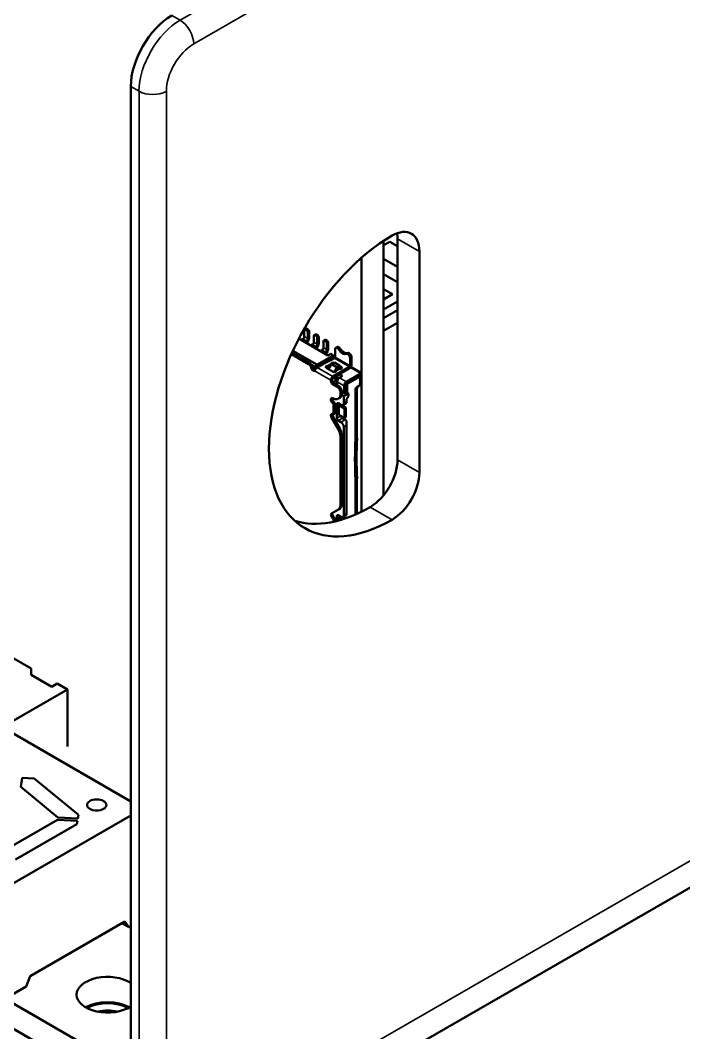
# Model space of a CAD drawing. Header units: millimetres. Extents: x 3100 to 5091, y 868 to 1900.
# Drawn here: x 3990.1 to 4024.4, y 1552.7 to 1605.1 of the extents above; entities that cross this region are included whole.
import ezdxf

# ---------------------------------------------------------------- set-up
doc = ezdxf.new("R2010")
doc.units = ezdxf.units.MM
doc.header["$LTSCALE"] = 1.8
doc.layers.add('외형선(ISO)', color=7, linetype='Continuous', lineweight=50)
doc.layers.add('좁은 외형선(ISO)', color=7, linetype='Continuous', lineweight=35)

msp = doc.modelspace()

# ---------------------------------------------------------------- linework, layer by layer
at = {"layer": '외형선(ISO)'}
for p, q in [((4213.844, 1669.432), (3996.762, 1544.1)), ((3995.773, 1601.662), (3995.773, 1546.222)), ((4008.837, 1593.673), (4008.837, 1580.508)), ((4008.837, 1593.446), (4009.155, 1593.63)), ((4009.155, 1593.63), (4009.561, 1593.396)), ((4009.561, 1582.352), (4009.561, 1593.783)), ((4010.693, 1593.129), (4010.693, 1581.698)), ((4007.706, 1579.665), (4007.706, 1592.81)), ((4008.837, 1592.752), (4009.561, 1592.334)), ((4009.561, 1591.538), (4008.837, 1591.956)), ((4008.837, 1591.18), (4009.297, 1590.915)), ((4009.297, 1590.915), (4008.837, 1590.65)), ((4008.926, 1590.701), (4008.837, 1590.752)), ((4008.837, 1590.682), (4008.866, 1590.666)), ((4008.837, 1590.119), (4009.561, 1590.537)), ((4008.837, 1589.67), (4009.561, 1590.088)), ((4008.837, 1589.017), (4009.561, 1589.435)), ((4004.743, 1588.72), (4004.743, 1589.039)), ((4004.834, 1589.126), (4004.763, 1589.085)), ((4004.849, 1589.059), (4004.813, 1589.08)), ((4004.92, 1589.1), (4004.884, 1589.121)), ((4004.92, 1588.618), (4004.92, 1588.937)), ((4004.99, 1588.978), (4004.99, 1588.659)), ((4005.966, 1587.751), (4004.462, 1588.62)), ((4004.673, 1588.598), (4004.587, 1588.547)), ((4004.587, 1588.547), (4004.652, 1588.586)), ((4004.764, 1588.445), (4004.85, 1588.496)), ((4004.872, 1588.46), (4004.817, 1588.415)), ((4004.856, 1588.392), (4004.872, 1588.403)), ((4004.958, 1588.536), (4004.903, 1588.557)), ((4004.945, 1588.494), (4004.906, 1588.529)), ((4004.931, 1588.46), (4004.906, 1588.501)), ((4005.238, 1588.434), (4005.238, 1588.753)), ((4005.329, 1588.84), (4005.258, 1588.799)), ((4005.344, 1588.774), (4005.308, 1588.794)), ((4005.414, 1588.814), (4005.379, 1588.835)), ((4005.414, 1588.332), (4005.414, 1588.651)), ((4005.485, 1588.692), (4005.485, 1588.373)), ((4005.733, 1588.149), (4005.733, 1588.467)), ((4005.824, 1588.554), (4005.753, 1588.513)), ((4005.839, 1588.488), (4005.803, 1588.508)), ((4005.909, 1588.529), (4005.874, 1588.549)), ((4005.98, 1588.406), (4005.98, 1588.087)), ((4005.029, 1587.345), (4004.101, 1587.881)), ((4005.39, 1587.275), (4004.151, 1587.991)), ((4005.168, 1588.313), (4005.082, 1588.261)), ((4005.082, 1588.262), (4005.147, 1588.301)), ((4005.259, 1588.159), (4005.345, 1588.211)), ((4005.367, 1588.174), (4005.312, 1588.129)), ((4005.351, 1588.106), (4005.367, 1588.117)), ((4005.453, 1588.251), (4005.398, 1588.271)), ((4005.439, 1588.208), (4005.401, 1588.243)), ((4005.426, 1588.174), (4005.401, 1588.215)), ((4005.663, 1588.027), (4005.577, 1587.976)), ((4005.577, 1587.976), (4005.642, 1588.015)), ((4005.754, 1587.874), (4005.84, 1587.925)), ((4005.862, 1587.888), (4005.807, 1587.843)), ((4005.948, 1587.965), (4005.893, 1587.985)), ((4005.934, 1587.923), (4005.896, 1587.957)), ((4005.92, 1587.888), (4005.896, 1587.929)), ((4005.909, 1588.047), (4005.909, 1588.365)), ((4006.334, 1588.08), (4006.334, 1587.661)), ((4006.365, 1588.148), (4006.436, 1588.189)), ((4006.456, 1588.132), (4006.44, 1588.141)), ((4006.527, 1588.173), (4006.511, 1588.182)), ((4007.077, 1587.855), (4007.061, 1587.864)), ((4004.958, 1587.304), (4004.072, 1587.816)), ((4006.224, 1587.557), (4005.702, 1587.296)), ((4005.846, 1587.82), (4005.862, 1587.832)), ((4006.108, 1587.833), (4005.966, 1587.751)), ((4006.232, 1587.761), (4006.108, 1587.833)), ((4006.299, 1587.376), (4006.157, 1587.294)), ((4006.299, 1587.6), (4006.232, 1587.561)), ((4006.267, 1587.7), (4006.267, 1587.582)), ((4006.582, 1587.212), (4006.299, 1587.376)), ((4007.006, 1587.814), (4006.99, 1587.824)), ((4007.112, 1587.631), (4007.112, 1587.212)), ((4007.183, 1587.253), (4007.183, 1587.671)), ((3932.699, 1587.128), (3994.924, 1551.202)), ((4005.104, 1587.278), (4005.284, 1587.173)), ((4005.284, 1587.173), (4005.405, 1587.243)), ((4005.284, 1587.173), (4005.284, 1586.996)), ((4005.694, 1587.292), (4005.408, 1587.126)), ((4005.425, 1587.214), (4005.425, 1587.137)), ((4006.228, 1586.906), (4005.874, 1587.11)), ((4006.157, 1587.294), (4005.991, 1587.043)), ((4006.003, 1587.225), (4006.099, 1587.281)), ((4006.003, 1587.144), (4006.092, 1587.195)), ((4006.44, 1587.131), (4006.157, 1587.294)), ((4007.077, 1587.151), (4006.221, 1586.657)), ((4006.221, 1586.575), (4006.638, 1586.816)), ((4006.281, 1586.89), (4006.44, 1587.131)), ((4006.399, 1586.943), (4006.305, 1586.889)), ((4006.523, 1587.036), (4006.428, 1586.98)), ((4006.44, 1587.131), (4006.582, 1587.212)), ((4006.582, 1587.212), (4006.582, 1587.052)), ((4006.582, 1587.192), (4006.652, 1587.151)), ((4006.582, 1587.11), (4006.652, 1587.069)), ((4006.691, 1586.871), (4007.126, 1587.122)), ((4007.671, 1586.865), (4007.211, 1587.131)), ((4007.586, 1586.857), (4007.55, 1586.837)), ((4007.55, 1586.837), (4007.621, 1586.796)), ((4006.115, 1586.432), (4006.115, 1586.473)), ((4006.186, 1586.473), (4006.186, 1586.514)), ((4006.192, 1586.429), (4006.299, 1586.367)), ((4006.256, 1586.596), (4006.387, 1586.52)), ((4006.387, 1586.52), (4006.299, 1586.367)), ((4006.299, 1586.367), (4006.299, 1586.285)), ((4006.525, 1586.6), (4006.387, 1586.52)), ((4006.525, 1586.6), (4006.437, 1586.447)), ((4006.437, 1586.447), (4006.451, 1586.438)), ((4006.437, 1586.206), (4006.437, 1586.447)), ((4006.444, 1586.202), (4006.444, 1586.386)), ((4006.55, 1586.585), (4006.525, 1586.6)), ((4006.564, 1586.594), (4006.659, 1586.648)), ((4006.633, 1586.692), (4006.633, 1586.79)), ((4007.621, 1586.796), (4006.917, 1586.39)), ((4007.621, 1586.698), (4006.917, 1586.292)), ((4006.917, 1586.292), (4006.917, 1585.802)), ((4007.621, 1586.657), (4006.963, 1586.277)), ((4007.586, 1586.677), (4007.621, 1586.657)), ((4007.621, 1586.796), (4007.621, 1586.698)), ((4007.621, 1586.657), (4007.621, 1586.698)), ((4007.621, 1586.305), (4007.621, 1586.657)), ((4007.706, 1586.788), (4007.706, 1586.354)), ((3994.924, 1549.896), (3932.699, 1585.822)), ((4006.524, 1586.074), (4006.221, 1586.249)), ((4006.299, 1586.285), (4006.292, 1586.29)), ((4006.595, 1586.115), (4006.299, 1586.285)), ((4006.524, 1586.074), (4006.595, 1586.115)), ((4006.565, 1586.002), (4006.524, 1586.074)), ((4006.636, 1586.043), (4006.595, 1586.115)), ((4006.607, 1585.736), (4006.607, 1585.863)), ((4006.678, 1585.777), (4006.678, 1585.903)), ((4006.691, 1585.875), (4006.678, 1585.883)), ((4006.678, 1585.859), (4006.776, 1585.802)), ((4006.766, 1585.868), (4006.847, 1585.914)), ((4006.776, 1585.873), (4006.776, 1585.802)), ((4006.776, 1585.802), (4006.917, 1585.802)), ((4007.034, 1585.787), (4006.78, 1585.64)), ((4006.797, 1586.181), (4006.797, 1585.936)), ((4006.882, 1586.23), (4006.882, 1585.985)), ((4006.917, 1585.802), (4006.963, 1585.828)), ((4006.963, 1585.828), (4006.963, 1586.277)), ((4006.963, 1585.828), (4007.034, 1585.787)), ((4007.034, 1585.637), (4007.034, 1585.787)), ((4007.381, 1585.964), (4007.381, 1583.42)), ((4007.559, 1586.168), (4007.443, 1586.101)), ((4007.465, 1586.013), (4007.465, 1583.469)), ((4007.644, 1586.217), (4007.559, 1586.168)), ((4006.193, 1585.534), (4006.345, 1585.493)), ((4006.256, 1585.256), (4006.221, 1585.277)), ((4006.256, 1585.256), (4006.327, 1585.297)), ((4006.256, 1584.688), (4006.256, 1585.256)), ((4006.327, 1585.297), (4006.292, 1585.318)), ((4006.327, 1585.297), (4006.327, 1584.729)), ((4006.638, 1585.191), (4006.497, 1585.273)), ((4006.574, 1585.548), (4006.503, 1585.507)), ((4006.78, 1585.64), (4006.671, 1585.703)), ((4006.738, 1585.181), (4006.928, 1585.291)), ((4006.78, 1585.64), (4006.78, 1585.273)), ((4006.928, 1585.489), (4007.034, 1585.637)), ((4006.928, 1585.359), (4006.928, 1585.489)), ((4006.928, 1585.359), (4006.928, 1585.291)), ((4006.327, 1584.729), (4006.256, 1584.688)), ((4006.426, 1585.232), (4006.426, 1584.497)), ((4006.532, 1585.171), (4006.603, 1585.212)), ((4006.532, 1584.681), (4006.532, 1585.171)), ((4006.532, 1585.171), (4006.815, 1585.008)), ((4006.886, 1585.048), (4006.638, 1585.191)), ((4006.815, 1585.008), (4006.886, 1585.048)), ((4006.815, 1584.518), (4006.815, 1585.008)), ((4006.886, 1585.048), (4006.886, 1584.559)), ((4006.503, 1583.924), (4006.146, 1584.543)), ((4006.574, 1583.965), (4006.217, 1584.584)), ((4006.221, 1584.709), (4006.256, 1584.688)), ((4006.497, 1584.375), (4006.638, 1584.293)), ((4006.532, 1584.681), (4006.815, 1584.518)), ((4006.716, 1584.501), (4006.857, 1584.42)), ((4006.886, 1584.559), (4006.815, 1584.518)), ((4006.928, 1584.357), (4006.928, 1584.134)), ((4006.78, 1584.048), (4006.78, 1579.476)), ((4006.928, 1579.562), (4006.928, 1584.134)), ((4006.607, 1580.007), (4006.607, 1583.575)), ((4006.678, 1580.048), (4006.678, 1583.616)), ((4007.381, 1583.42), (4007.465, 1583.469)), ((4007.465, 1581.368), (4007.381, 1581.319)), ((4007.381, 1581.319), (4007.381, 1579.513)), ((4007.465, 1581.368), (4007.465, 1579.551)), ((4006.146, 1579.572), (4006.503, 1579.778)), ((4006.503, 1579.778), (4006.574, 1579.819)), ((4006.738, 1579.384), (4006.928, 1579.494)), ((4006.928, 1579.562), (4006.928, 1579.494)), ((4006.256, 1579.299), (4006.221, 1579.32)), ((4006.256, 1579.299), (4006.327, 1579.34)), ((4006.256, 1579.142), (4006.256, 1579.299)), ((4006.327, 1579.34), (4006.292, 1579.361)), ((4006.327, 1579.34), (4006.327, 1579.158)), ((4006.426, 1579.435), (4006.426, 1579.182)), ((4006.638, 1579.394), (4006.497, 1579.476)), ((4006.532, 1579.374), (4006.603, 1579.415)), ((4006.532, 1579.21), (4006.532, 1579.374)), ((4006.532, 1579.374), (4006.72, 1579.265)), ((4006.811, 1579.294), (4006.638, 1579.394)), ((3990.622, 1571.548), (3989.272, 1572.327)), ((3990.622, 1571.221), (3990.622, 1571.548)), ((3990.622, 1571.221), (3991.683, 1570.609)), ((3991.683, 1570.609), (3991.966, 1570.772)), ((3992.503, 1570.462), (3991.966, 1570.772)), ((3989.126, 1568.512), (3992.503, 1570.462)), ((3992.503, 1570.462), (3992.503, 1567.522)), ((3995.773, 1564.674), (3987.217, 1569.614)), ((3990.081, 1565.427), (3990.15, 1565.886)), ((3990.081, 1565.427), (3990.15, 1565.886)), ((3990.15, 1565.886), (3990.785, 1565.854)), ((3990.15, 1565.886), (3990.785, 1565.854)), ((3992.002, 1563.843), (3990.081, 1565.427)), ((3992.002, 1563.843), (3990.081, 1565.427)), ((3990.785, 1565.854), (3993.062, 1563.975)), ((3990.785, 1565.854), (3993.062, 1563.975)), ((3989.621, 1560.388), (3995.773, 1563.94)), ((3993.035, 1563.791), (3992.002, 1563.843)), ((3992.002, 1563.843), (3993.035, 1563.791)), ((3993.062, 1563.975), (3993.035, 1563.791)), ((3993.035, 1563.791), (3993.062, 1563.975)), ((3989.623, 1562.365), (3991.984, 1563.728)), ((3989.623, 1562.365), (3991.984, 1563.728)), ((3992.989, 1563.492), (3989.819, 1561.662)), ((3992.989, 1563.492), (3989.819, 1561.662)), ((3991.984, 1563.728), (3993.017, 1563.676)), ((3991.984, 1563.728), (3993.017, 1563.676)), ((3993.017, 1563.676), (3992.989, 1563.492)), ((3993.017, 1563.676), (3992.989, 1563.492)), ((3990.567, 1555.627), (3995.463, 1558.453)), ((3995.667, 1558.163), (3995.313, 1558.367)), ((3995.463, 1558.453), (3995.667, 1558.163)), ((3995.667, 1558.163), (3995.773, 1558.224)), ((3990.363, 1555.101), (3990.567, 1555.627)), ((3989.621, 1554.672), (3990.363, 1555.101))]:
    msp.add_line(p, q, dxfattribs=at)
for centre, major_axis, ratio, start_param, end_param in [((3997.894, 1602.886), (-1.5, -2.598), 0.57735, 3.926991, 5.497787), ((4009.278, 1592.313), (1, 1.732), 0.57735, 5.497787, 7.068583), ((4009.278, 1586.597), (-4.5, -7.794), 0.57735, 3.926991, 7.068583), ((4008.147, 1592.966), (1, 1.732), 0.57735, 5.497787, 5.681921), ((4004.813, 1588.998), (-0.05, 0.0866), 0.57735, 5.497787, 7.068583), ((4004.884, 1589.039), (-0.05, 0.0866), 0.57735, 5.497787, 6.283185), ((4004.849, 1588.978), (-0.05, 0.0866), 0.57735, 3.926991, 5.497787), ((4004.92, 1589.019), (-0.05, 0.0866), 0.57735, 3.926991, 5.497787), ((4004.672, 1588.679), (-0.05, -0.0866), 0.57735, 0.802851, 1.666782), ((4004.672, 1588.679), (0.05, 0.0866), 0.577349, 4.808375, 5.497787), ((4004.849, 1588.577), (-0.05, -0.0866), 0.57735, 0.802851, 1.666785), ((4004.849, 1588.577), (-0.05, -0.0866), 0.577333, 1.666773, 2.356182), ((4004.849, 1588.577), (-0.1, -0.173), 0.57735, 1.666786, 2.356195), ((4005.167, 1588.394), (0.05, 0.0866), 0.577351, 4.808376, 5.497787), ((4005.308, 1588.712), (-0.05, 0.0866), 0.57735, 5.497787, 7.068583), ((4005.379, 1588.753), (-0.05, 0.0866), 0.57735, 5.497787, 6.283185), ((4005.344, 1588.692), (-0.05, 0.0866), 0.57735, 3.926991, 5.497787), ((4005.414, 1588.733), (-0.05, 0.0866), 0.57735, 3.926991, 5.497787), ((4005.803, 1588.427), (-0.05, 0.0866), 0.57735, 5.497787, 7.068583), ((4005.874, 1588.467), (-0.05, 0.0866), 0.57735, 5.497787, 6.283185), ((4005.839, 1588.406), (-0.05, 0.0866), 0.57735, 3.926991, 5.497787), ((4005.909, 1588.447), (-0.05, 0.0866), 0.57735, 3.926991, 5.497787), ((4005.167, 1588.394), (-0.05, -0.0866), 0.57735, 0.802851, 1.666783), ((4005.344, 1588.292), (-0.05, -0.0866), 0.577348, 0.802853, 1.666782), ((4005.344, 1588.292), (-0.05, -0.0866), 0.577358, 1.666788, 2.3562), ((4005.344, 1588.292), (-0.1, -0.173), 0.57735, 1.666783, 2.356194), ((4005.662, 1588.108), (-0.05, -0.0866), 0.57735, 0.802851, 1.666771), ((4005.662, 1588.108), (0.05, 0.0866), 0.57735, 4.808363, 5.497787), ((4005.839, 1588.006), (-0.05, -0.0866), 0.57735, 0.802851, 1.666771), ((4005.839, 1588.006), (-0.05, -0.0866), 0.577334, 1.66676, 2.356183), ((4005.839, 1588.006), (-0.1, -0.173), 0.57735, 1.666771, 2.356194), ((4006.44, 1588.018), (-0.075, 0.13), 0.57735, 5.497787, 7.068583), ((4006.511, 1588.059), (-0.075, 0.13), 0.57735, 5.497787, 6.283185), ((4006.456, 1588.009), (-0.075, 0.13), 0.57735, 4.741331, 5.497787), ((4006.527, 1588.05), (-0.075, 0.13), 0.57735, 4.741331, 5.497787), ((4006.723, 1588.182), (0.2, -0.346), 0.57735, 4.741331, 6.254244), ((4006.794, 1588.223), (0.2, -0.346), 0.57735, 4.741331, 6.254244), ((4007.061, 1587.742), (-0.075, 0.13), 0.57735, 5.497787, 6.254244), ((4005.029, 1587.182), (-0.1, 0.173), 0.57735, 4.942976, 5.497787), ((4006.228, 1587.314), (-0.1, 0), 0.57735, 4.179671, 6.220521), ((4006.126, 1587.623), (0.15, 0), 0.577335, 5.426324, 5.497643), ((4006.232, 1587.72), (0.025, -0.0433), 0.57735, 0.785398, 2.356194), ((4006.299, 1587.641), (0.025, 0.0433), 0.57735, 3.926991, 5.497787), ((4006.99, 1587.701), (-0.075, 0.13), 0.57735, 5.497787, 6.254244), ((4007.006, 1587.692), (-0.075, 0.13), 0.57735, 3.926991, 5.497787), ((4007.077, 1587.733), (-0.075, 0.13), 0.57735, 3.926991, 5.497787), ((4004.958, 1587.141), (-0.1, 0.173), 0.57735, 4.216743, 5.497787), ((4005.196, 1587.086), (0.075, -0.13), 0.57735, 4.216743, 6.338856), ((4005.029, 1587.182), (-0.1, 0.173), 0.57735, 4.216743, 4.942976), ((4005.266, 1587.126), (0.075, -0.13), 0.57735, 4.216743, 5.665235), ((4005.266, 1587.126), (0.075, -0.13), 0.57735, 5.665235, 5.759528), ((4005.408, 1587.004), (-0.075, -0.13), 0.57735, 3.926991, 4.497787), ((4005.355, 1587.214), (-0.0354, -0.0612), 0.57735, 2.356194, 3.141593), ((4005.355, 1587.214), (-0.0707, 0), 0.57735, 3.141593, 3.926991), ((4005.8, 1587.23), (-0.15, 0), 0.577344, 5.426631, 5.497928), ((4005.945, 1587.151), (-0.1, 0), 0.57735, 4.775053, 7.068583), ((4005.945, 1587.069), (0.1, 0), 0.57735, 1.63346, 2.356194), ((4005.933, 1587.266), (0.1, 0), 0.57735, 4.775053, 5.497787), ((4005.933, 1587.185), (0.1, 0), 0.57735, 4.775053, 5.497787), ((4006.028, 1587.322), (0.1, 0), 0.57735, 5.497787, 6.220521), ((4006.299, 1586.947), (0.1, 0), 0.57735, 3.926991, 6.220521), ((4006.498, 1586.94), (-0.1, 0), 0.57735, 5.497787, 6.220521), ((4006.594, 1586.995), (-0.1, 0), 0.57735, 4.775053, 5.497787), ((4006.582, 1587.11), (0.1, 0), 0.57735, 4.775053, 7.068583), ((4006.833, 1586.79), (-0.2, 0), 0.57735, 5.497787, 6.901135), ((4007.077, 1587.192), (-0.025, -0.0433), 0.57735, 0.785398, 2.356194), ((4007.126, 1586.984), (0.085, 0.147), 0.57735, 0, 0.785398), ((4007.077, 1587.192), (0.075, 0.13), 0.57735, 4.55904, 5.497787), ((4007.586, 1586.718), (0.085, 0.147), 0.57735, 5.497787, 7.068583), ((4006.221, 1586.535), (0.075, 0.13), 0.57735, 0.785398, 2.356195), ((4006.221, 1586.371), (-0.075, 0.13), 0.57735, 0.785398, 2.356194), ((4006.221, 1586.535), (0.025, 0.0433), 0.57735, 0.785398, 2.356194), ((4006.292, 1586.412), (0.075, -0.13), 0.57735, 3.926991, 4.266828), ((4006.292, 1586.412), (0.075, -0.13), 0.57735, 4.266828, 5.497787), ((4006.564, 1586.455), (-0.085, -0.147), 0.57735, 3.926991, 5.497787), ((4006.833, 1586.692), (-0.2, 0), 0.57735, 0, 0.427827), ((4006.588, 1586.689), (0.1, 0), 0.57735, 5.497787, 6.901135), ((4006.917, 1586.251), (0.085, 0.147), 0.57735, 0.785398, 2.356194), ((4006.917, 1586.251), (0.025, 0.0433), 0.57735, 0.785398, 2.356194), ((4007.409, 1586.428), (0.15, -0.26), 0.57735, 0, 0.785398), ((4007.494, 1586.477), (0.15, -0.26), 0.57735, 0, 0.785398), ((4006.465, 1585.944), (-0.1, 0.173), 0.57735, 3.926991, 4.712389), ((4006.536, 1585.985), (-0.1, 0.173), 0.57735, 3.926991, 4.712389), ((4006.324, 1585.981), (-0.25, 0.433), 0.57735, 3.735986, 3.926991), ((4006.691, 1585.998), (0.075, -0.13), 0.57735, 5.497787, 7.068583), ((4006.847, 1586.087), (-0.106, -0.184), 0.57735, 0.785398, 0.841069), ((4006.776, 1586.047), (0.075, -0.13), 0.57735, 0.055671, 0.785398), ((4007.593, 1585.841), (-0.15, 0.26), 0.57735, 0, 0.785398), ((4007.678, 1585.89), (-0.15, 0.26), 0.57735, 0, 0.785398), ((4006.221, 1585.399), (-0.075, 0.13), 0.57735, 5.759587, 8.63938), ((4006.292, 1585.44), (0.075, -0.13), 0.57735, 3.632475, 5.497787), ((4006.253, 1585.94), (0.25, -0.433), 0.57735, 5.759587, 7.068583), ((4006.497, 1585.191), (-0.05, 0.0866), 0.57735, 5.497787, 7.068583), ((4006.324, 1585.981), (0.25, -0.433), 0.57735, 0, 0.594394), ((4006.638, 1585.355), (0.1, -0.173), 0.57735, 5.497787, 7.068583), ((4006.221, 1584.586), (-0.075, 0.13), 0.57735, 5.497787, 7.853982), ((4006.292, 1584.627), (0.075, -0.13), 0.57735, 3.632475, 4.712389), ((4006.497, 1584.457), (0.05, -0.0866), 0.57735, 3.926991, 5.497787), ((4006.638, 1584.13), (0.1, -0.173), 0.57735, 0.785398, 2.356194), ((4006.716, 1584.583), (0.05, -0.0866), 0.57735, 4.027158, 5.497787), ((4006.857, 1584.256), (0.1, -0.173), 0.57735, 1.832596, 2.356194), ((4006.253, 1583.779), (-0.25, 0.433), 0.57735, 3.926991, 4.712389), ((4006.324, 1583.82), (-0.25, 0.433), 0.57735, 3.926991, 4.712389), ((4028.645, 1570.092), (-15.05, 26.067), 0.57735, 0.742649, 0.828148), ((4028.73, 1570.141), (15.05, -26.067), 0.57735, 3.884241, 3.96974), ((4008.147, 1581.535), (1, 1.732), 0.57735, 3.926991, 5.497787), ((4009.278, 1580.882), (-1, -1.732), 0.57735, 0.785398, 2.356194), ((4006.253, 1580.211), (0.25, -0.433), 0.57735, 0, 0.785398), ((4006.324, 1580.252), (0.25, -0.433), 0.57735, 0, 0.785398), ((4008.147, 1587.251), (-4.5, -7.794), 0.57735, 0.126041, 0.785398), ((4006.221, 1579.442), (-0.075, 0.13), 0.57735, 0, 2.356194), ((4006.292, 1579.483), (-0.075, 0.13), 0.57735, 0, 2.356194), ((4006.497, 1579.394), (-0.05, 0.0866), 0.57735, 5.497787, 7.068583), ((4006.638, 1579.558), (0.1, -0.173), 0.57735, 5.497787, 7.068583), ((3994.571, 1554.672), (-1.6, 0), 0.57735, 3.862358, 8.704013), ((3994.571, 1553.366), (-1.6, 0), 0.57735, 3.926991, 5.497787), ((3994.571, 1553.366), (1.5, 0), 0.57735, 0.787484, 2.354109), ((3994.571, 1553.145), (1.23, 0), 0.57735, 1.154502, 1.987091)]:
    msp.add_ellipse(centre, major_axis=major_axis, ratio=ratio, start_param=start_param, end_param=end_param, dxfattribs=at)
msp.add_ellipse((3994.01, 1564.49), major_axis=(0.5, 0), ratio=0.57735, dxfattribs=at)
msp.add_ellipse((3994.01, 1564.49), major_axis=(0.5, 0), ratio=0.57735, dxfattribs=at)
for points in [[(4004.652, 1588.586), (4004.668, 1588.596), (4004.683, 1588.608), (4004.695, 1588.622)], [(4004.906, 1588.501), (4004.896, 1588.485), (4004.884, 1588.471), (4004.872, 1588.46)], [(4004.872, 1588.403), (4004.893, 1588.417), (4004.913, 1588.436), (4004.931, 1588.46)], [(4005.147, 1588.301), (4005.163, 1588.31), (4005.177, 1588.322), (4005.19, 1588.337)], [(4005.401, 1588.215), (4005.391, 1588.199), (4005.379, 1588.185), (4005.367, 1588.174)], [(4005.367, 1588.117), (4005.388, 1588.131), (4005.408, 1588.151), (4005.426, 1588.174)], [(4005.642, 1588.015), (4005.658, 1588.024), (4005.672, 1588.037), (4005.685, 1588.051)], [(4005.896, 1587.929), (4005.886, 1587.913), (4005.874, 1587.899), (4005.862, 1587.888)], [(4005.862, 1587.832), (4005.883, 1587.845), (4005.903, 1587.865), (4005.92, 1587.888)], [(4005.35, 1587.074), (4005.311, 1587.029), (4005.289, 1586.982), (4005.275, 1586.958)]]:
    msp.add_open_spline(points, degree=3, dxfattribs=at)
for points, knots in [([(4004.695, 1588.622), (4004.698, 1588.625), (4004.701, 1588.629), (4004.707, 1588.635), (4004.71, 1588.638), (4004.712, 1588.64)], [-0.002788805, -0.002788805, -0.002788805, -0.002788805, -0.001385211, -0.001385211, 0, 0, 0, 0]), ([(4004.712, 1588.64), (4004.715, 1588.644), (4004.718, 1588.647), (4004.722, 1588.653), (4004.725, 1588.656), (4004.727, 1588.659)], [-0.002870908, -0.002870908, -0.002870908, -0.002870908, -0.00142471, -0.00142471, 0, 0, 0, 0]), ([(4004.903, 1588.557), (4004.904, 1588.552), (4004.905, 1588.548), (4004.906, 1588.538), (4004.906, 1588.533), (4004.906, 1588.529)], [-0.002871547, -0.002871547, -0.002871547, -0.002871547, -0.001446509, -0.001446509, 0, 0, 0, 0]), ([(4004.906, 1588.529), (4004.907, 1588.524), (4004.907, 1588.519), (4004.907, 1588.51), (4004.906, 1588.505), (4004.906, 1588.501)], [-0.002789202, -0.002789202, -0.002789202, -0.002789202, -0.001403794, -0.001403794, 0, 0, 0, 0]), ([(4004.945, 1588.494), (4004.942, 1588.488), (4004.94, 1588.482), (4004.936, 1588.471), (4004.933, 1588.465), (4004.931, 1588.46)], [-0.003958656, -0.003958656, -0.003958656, -0.003958656, -0.001979328, -0.001979328, 0, 0, 0, 0]), ([(4004.958, 1588.536), (4004.957, 1588.533), (4004.956, 1588.529), (4004.954, 1588.522), (4004.953, 1588.518), (4004.95, 1588.508), (4004.947, 1588.501), (4004.945, 1588.494)], [-0.004497093, -0.004497093, -0.004497093, -0.004497093, -0.0033835, -0.0033835, -0.002262838, -0.002262838, 0, 0, 0, 0]), ([(4005.19, 1588.337), (4005.193, 1588.34), (4005.196, 1588.343), (4005.202, 1588.349), (4005.205, 1588.352), (4005.207, 1588.355)], [-0.002788805, -0.002788805, -0.002788805, -0.002788805, -0.001385211, -0.001385211, 0, 0, 0, 0]), ([(4005.207, 1588.355), (4005.21, 1588.358), (4005.213, 1588.361), (4005.217, 1588.367), (4005.22, 1588.37), (4005.222, 1588.373)], [-0.002870907, -0.002870907, -0.002870907, -0.002870907, -0.001424709, -0.001424709, 0, 0, 0, 0]), ([(4005.398, 1588.271), (4005.399, 1588.267), (4005.4, 1588.262), (4005.401, 1588.252), (4005.401, 1588.248), (4005.401, 1588.243)], [-0.002871512, -0.002871512, -0.002871512, -0.002871512, -0.001446497, -0.001446497, 0, 0, 0, 0]), ([(4005.401, 1588.243), (4005.401, 1588.238), (4005.402, 1588.234), (4005.402, 1588.224), (4005.401, 1588.22), (4005.401, 1588.215)], [-0.002789203, -0.002789203, -0.002789203, -0.002789203, -0.001403794, -0.001403794, 0, 0, 0, 0]), ([(4005.439, 1588.208), (4005.437, 1588.202), (4005.435, 1588.197), (4005.43, 1588.185), (4005.428, 1588.179), (4005.426, 1588.174)], [-0.003958667, -0.003958667, -0.003958667, -0.003958667, -0.001979333, -0.001979333, 0, 0, 0, 0]), ([(4005.453, 1588.251), (4005.451, 1588.243), (4005.449, 1588.236), (4005.445, 1588.222), (4005.442, 1588.215), (4005.439, 1588.208)], [-0.004525644, -0.004525644, -0.004525644, -0.004525644, -0.002262827, -0.002262827, 0, 0, 0, 0]), ([(4005.685, 1588.051), (4005.688, 1588.054), (4005.691, 1588.057), (4005.697, 1588.063), (4005.7, 1588.066), (4005.702, 1588.069)], [-0.002788804, -0.002788804, -0.002788804, -0.002788804, -0.00138521, -0.00138521, 0, 0, 0, 0]), ([(4005.702, 1588.069), (4005.705, 1588.072), (4005.708, 1588.075), (4005.712, 1588.082), (4005.715, 1588.085), (4005.717, 1588.087)], [-0.002870907, -0.002870907, -0.002870907, -0.002870907, -0.001424709, -0.001424709, 0, 0, 0, 0]), ([(4005.893, 1587.985), (4005.894, 1587.981), (4005.895, 1587.976), (4005.896, 1587.967), (4005.896, 1587.962), (4005.896, 1587.957)], [-0.002871519, -0.002871519, -0.002871519, -0.002871519, -0.001446506, -0.001446506, 0, 0, 0, 0]), ([(4005.896, 1587.957), (4005.896, 1587.952), (4005.897, 1587.948), (4005.896, 1587.938), (4005.896, 1587.934), (4005.896, 1587.929)], [-0.002789201, -0.002789201, -0.002789201, -0.002789201, -0.001403794, -0.001403794, 0, 0, 0, 0]), ([(4005.934, 1587.923), (4005.932, 1587.917), (4005.93, 1587.911), (4005.925, 1587.899), (4005.923, 1587.894), (4005.92, 1587.888)], [-0.003958662, -0.003958662, -0.003958662, -0.003958662, -0.001979331, -0.001979331, 0, 0, 0, 0]), ([(4005.948, 1587.965), (4005.946, 1587.958), (4005.944, 1587.95), (4005.94, 1587.936), (4005.937, 1587.929), (4005.934, 1587.923)], [-0.004525659, -0.004525659, -0.004525659, -0.004525659, -0.002262829, -0.002262829, 0, 0, 0, 0])]:
    msp.add_open_spline(points, degree=3, knots=knots, dxfattribs=at)
at = {"layer": '좁은 외형선(ISO)'}
for p, q in [((4214.693, 1671.309), (3997.611, 1545.977)), ((4012.885, 1613.501), (3998.318, 1605.091)), ((3999.025, 1603.866), (4013.592, 1612.276)), ((3998.318, 1605.091), (3997.894, 1605.336)), ((3995.773, 1601.662), (3996.197, 1601.417)), ((3996.197, 1601.417), (3996.197, 1545.977)), ((3997.611, 1545.977), (3997.611, 1601.417)), ((4010.693, 1593.129), (4009.561, 1593.783)), ((4004.813, 1589.08), (4004.884, 1589.121)), ((4004.92, 1589.1), (4004.849, 1589.059)), ((4004.92, 1588.937), (4004.99, 1588.978)), ((4004.652, 1588.586), (4004.673, 1588.598)), ((4004.85, 1588.496), (4004.673, 1588.598)), ((4004.743, 1588.72), (4004.92, 1588.618)), ((4004.85, 1588.496), (4004.872, 1588.46)), ((4004.872, 1588.403), (4004.872, 1588.46)), ((4005.238, 1588.434), (4005.414, 1588.332)), ((4005.308, 1588.794), (4005.379, 1588.835)), ((4005.414, 1588.814), (4005.344, 1588.774)), ((4005.414, 1588.651), (4005.485, 1588.692)), ((4005.803, 1588.508), (4005.874, 1588.549)), ((4005.909, 1588.529), (4005.839, 1588.488)), ((4005.909, 1588.365), (4005.98, 1588.406)), ((4005.147, 1588.301), (4005.168, 1588.313)), ((4005.345, 1588.211), (4005.168, 1588.313)), ((4005.345, 1588.211), (4005.367, 1588.174)), ((4005.367, 1588.117), (4005.367, 1588.174)), ((4005.642, 1588.015), (4005.663, 1588.027)), ((4005.84, 1587.925), (4005.663, 1588.027)), ((4005.733, 1588.149), (4005.909, 1588.047)), ((4005.84, 1587.925), (4005.862, 1587.888)), ((4005.862, 1587.832), (4005.862, 1587.888)), ((4006.44, 1588.141), (4006.511, 1588.182)), ((4006.527, 1588.173), (4006.456, 1588.132)), ((4006.529, 1588.056), (4006.6, 1588.097)), ((4006.988, 1587.873), (4006.917, 1587.832)), ((4006.99, 1587.824), (4007.061, 1587.864)), ((4004.958, 1587.304), (4005.029, 1587.345)), ((4005.39, 1587.275), (4006.232, 1587.761)), ((4006.267, 1587.7), (4005.425, 1587.214)), ((4007.077, 1587.151), (4006.299, 1587.6)), ((4006.334, 1587.661), (4007.112, 1587.212)), ((4007.077, 1587.855), (4007.006, 1587.814)), ((4007.183, 1587.671), (4007.112, 1587.631)), ((4005.094, 1587.109), (4005.165, 1587.15)), ((4006.115, 1586.473), (4005.275, 1586.958)), ((4006.221, 1586.657), (4005.408, 1587.126)), ((4005.939, 1587.209), (4005.939, 1587.127)), ((4006.003, 1587.225), (4006.003, 1587.144)), ((4006.099, 1587.281), (4006.099, 1587.206)), ((4006.128, 1587.25), (4006.128, 1587.318)), ((4006.652, 1587.069), (4006.652, 1587.151)), ((4007.126, 1587.122), (4007.586, 1586.857)), ((4006.115, 1586.432), (4006.186, 1586.473)), ((4006.444, 1586.386), (4006.797, 1586.181)), ((4006.917, 1586.39), (4006.564, 1586.594)), ((4006.67, 1586.656), (4006.67, 1586.723)), ((4007.706, 1586.354), (4007.621, 1586.305)), ((4006.292, 1586.29), (4006.221, 1586.249)), ((4006.565, 1586.002), (4006.636, 1586.043)), ((4006.607, 1585.863), (4006.678, 1585.903)), ((4006.607, 1585.736), (4006.678, 1585.777)), ((4006.882, 1585.985), (4006.797, 1585.936)), ((4007.465, 1586.013), (4007.381, 1585.964)), ((4006.292, 1585.318), (4006.221, 1585.277)), ((4006.497, 1585.273), (4006.426, 1585.232)), ((4006.78, 1585.273), (4006.928, 1585.359)), ((4006.217, 1584.584), (4006.146, 1584.543)), ((4006.426, 1584.497), (4006.638, 1584.62)), ((4006.716, 1584.501), (4006.497, 1584.375)), ((4006.857, 1584.42), (4006.638, 1584.293)), ((4006.503, 1583.924), (4006.574, 1583.965)), ((4006.928, 1584.134), (4006.78, 1584.048)), ((4006.607, 1583.575), (4006.678, 1583.616)), ((4010.693, 1581.698), (4009.561, 1582.352)), ((4006.607, 1580.007), (4006.678, 1580.048)), ((4006.928, 1579.562), (4006.78, 1579.476)), ((4009.278, 1579.249), (4008.147, 1579.902)), ((4006.292, 1579.361), (4006.221, 1579.32)), ((4006.497, 1579.476), (4006.426, 1579.435))]:
    msp.add_line(p, q, dxfattribs=at)
for centre, major_axis, start_param, end_param in [((3998.318, 1602.642), (-1.5, -2.598), 3.926991, 5.497787), ((3998.318, 1604.275), (0.5, -0.866), 0.785398, 2.356194), ((3999.025, 1602.233), (1, 1.732), 0.785398, 2.356194), ((3996.904, 1601.825), (1, 0), 3.926991, 5.497787)]:
    msp.add_ellipse(centre, major_axis=major_axis, ratio=0.57735, start_param=start_param, end_param=end_param, dxfattribs=at)

doc.saveas('drawing.dxf')
